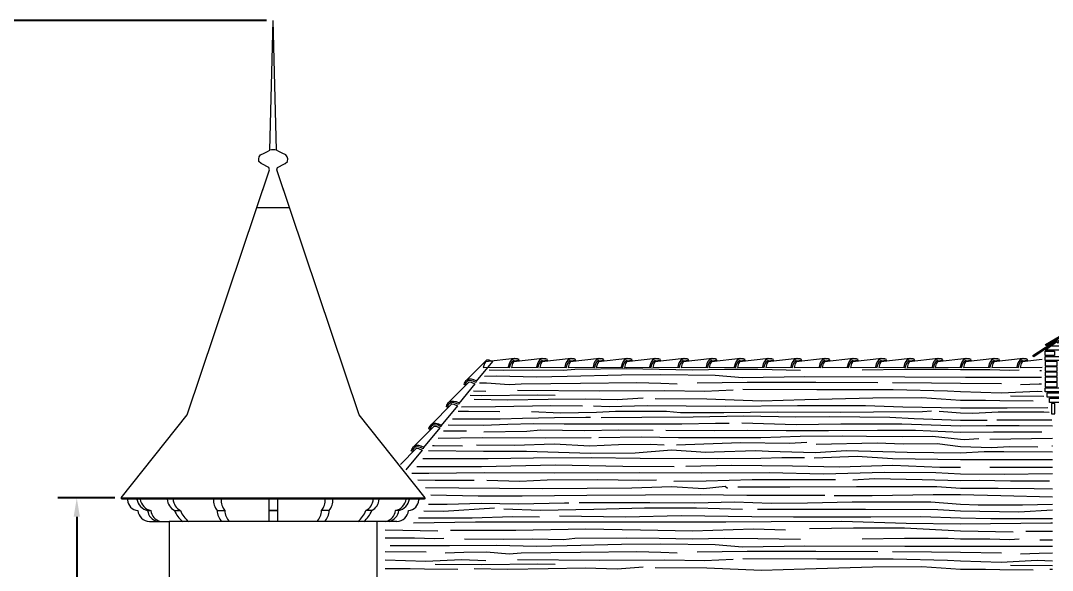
# Model space of a CAD drawing. Header units: millimetres. Extents: x -17502 to -16646, y 1856 to 2034.
# Drawn here: x -16818.72 to -16808.84, y 1875.02 to 1880.28 of the extents above; entities that cross this region are included whole.
import ezdxf

# ---------------------------------------------------------------- set-up
doc = ezdxf.new("R2010")
doc.units = ezdxf.units.MM
doc.layers.get('0').update_dxf_attribs({"lineweight": 9})
doc.layers.get('Defpoints').update_dxf_attribs({"lineweight": 9})
doc.layers.add('blocs', color=7, linetype='Continuous')
doc.layers.add('COUPE', color=7, linetype='Continuous', lineweight=9)
doc.styles.get("Standard").update_dxf_attribs({"font": 'times.ttf'})
doc.dimstyles.get("Standard").update_dxf_attribs({"dimtxt": 0.18, "dimasz": 0.18, "dimexe": 0.18, "dimexo": 0.0625, "dimgap": 0.09, "dimtad": 0, "dimtih": 1, "dimtoh": 1, "dimzin": 0, "dimdsep": 46, "dimtxsty": 'Standard', "dimcen": 0.09, "dimadec": 0, "dimazin": 0, "dimtfac": 1, "dimtofl": 0, "dimtmove": 0, "dimatfit": 3, "dimfxl": 1, "dimtolj": 1, "dimtzin": 0, "dimarcsym": 0})

# ---------------------------------------------------------------- blocks, each defined once
blk = doc.blocks.new('*D542')
at = {"color": 0, "lineweight": -2, "transparency": 16777216}
for p, q in [((-16817.8155, 1875.715), (-16818.3594, 1875.715)), ((-16818.1794, 1875.535), (-16818.1794, 1872.5292)), ((-16818.1794, 1869.1597), (-16818.1794, 1872.1655)), ((-16817.3567, 1868.9797), (-16818.3594, 1868.9797))]:
    blk.add_line(p, q, dxfattribs=at)
at = {"color": 0, "lineweight": 9, "transparency": 16777216}
for points in [[(-16818.2094, 1875.535), (-16818.1494, 1875.535), (-16818.1794, 1875.715)], [(-16818.2094, 1869.1597), (-16818.1494, 1869.1597), (-16818.1794, 1868.9797)]]:
    blk.add_solid(points, dxfattribs=at)
at = {"layer": 'Defpoints', "color": 0, "lineweight": 9, "transparency": 16777216}
for p in [(-16817.753, 1875.715), (-16818.1794, 1868.9797), (-16817.2942, 1868.9797)]:
    blk.add_point(p, dxfattribs=at)
at = {"color": 0, "lineweight": 9, "transparency": 16777216, "insert": (-16818.1794, 1872.3474), "char_height": 0.18, "attachment_point": 5}
blk.add_mtext('\\A1;6.74', dxfattribs=at)
blk = doc.blocks.new('*D543')
at = {"color": 0, "lineweight": -2, "transparency": 16777216}
for p, q in [((-16816.3617, 1880.2813), (-16819.0826, 1880.2813)), ((-16818.9026, 1880.1013), (-16818.9026, 1874.8123)), ((-16818.9026, 1869.1597), (-16818.9026, 1874.4487)), ((-16817.3567, 1868.9797), (-16819.0826, 1868.9797))]:
    blk.add_line(p, q, dxfattribs=at)
at = {"color": 0, "lineweight": 9, "transparency": 16777216}
for points in [[(-16818.9326, 1880.1013), (-16818.8726, 1880.1013), (-16818.9026, 1880.2813)], [(-16818.9326, 1869.1597), (-16818.8726, 1869.1597), (-16818.9026, 1868.9797)]]:
    blk.add_solid(points, dxfattribs=at)
at = {"layer": 'Defpoints', "color": 0, "lineweight": 9, "transparency": 16777216}
for p in [(-16816.2992, 1880.2813), (-16818.9026, 1868.9797), (-16817.2942, 1868.9797)]:
    blk.add_point(p, dxfattribs=at)
at = {"color": 0, "lineweight": 9, "transparency": 16777216, "insert": (-16818.9026, 1874.6305), "char_height": 0.18, "attachment_point": 5}
blk.add_mtext('\\A1;11.30', dxfattribs=at)

msp = doc.modelspace()

# ---------------------------------------------------------------- linework, layer by layer
at = {"lineweight": 9}
for p, q in [((-16817.6942, 1875.7036), (-16817.6942, 1875.6961)), ((-16814.9042, 1875.7036), (-16814.9042, 1875.6961)), ((-16817.4842, 1875.4897), (-16817.2942, 1875.4897)), ((-16815.3042, 1875.4897), (-16817.2942, 1875.4897)), ((-16815.1143, 1875.4897), (-16815.3042, 1875.4897))]:
    msp.add_line(p, q, dxfattribs=at)
for points in [[(-16816.4565, 1878.4932), (-16816.3354, 1878.8547), (-16816.3409, 1878.8769), (-16816.3612, 1878.887), (-16816.3873, 1878.9015), (-16816.4155, 1878.916), (-16816.4358, 1878.934), (-16816.438, 1878.9579), (-16816.4329, 1878.9774), (-16816.4206, 1878.9977), (-16816.3844, 1879.0143), (-16816.3547, 1879.0288), (-16816.3301, 1879.0418), (-16816.2992, 1880.2813)], [(-16816.142, 1878.4932), (-16816.2631, 1878.8547), (-16816.2576, 1878.8769), (-16816.2373, 1878.887), (-16816.2112, 1878.9015), (-16816.183, 1878.916), (-16816.1627, 1878.934), (-16816.1605, 1878.9579), (-16816.1656, 1878.9774), (-16816.1779, 1878.9977), (-16816.2141, 1879.0143), (-16816.2438, 1879.0288), (-16816.2684, 1879.0418), (-16816.2992, 1880.2813)], [(-16816.4565, 1878.4932), (-16816.142, 1878.4932)], [(-16808.9091, 1877.1295), (-16808.7967, 1877.2116)], [(-16808.8543, 1877.1695), (-16808.6791, 1877.1695), (-16808.6791, 1877.1295), (-16808.9091, 1877.1295)], [(-16816.2592, 1875.7036), (-16816.2592, 1875.5949), (-16816.3392, 1875.5949), (-16816.3392, 1875.7036)], [(-16817.5008, 1875.5949), (-16817.4702, 1875.5949)], [(-16817.2429, 1875.5949), (-16817.1863, 1875.5949)], [(-16816.8364, 1875.5949), (-16816.7625, 1875.5949)], [(-16816.3392, 1875.5949), (-16816.2592, 1875.5949)], [(-16815.7621, 1875.5949), (-16815.836, 1875.5949)], [(-16815.3556, 1875.5949), (-16815.4122, 1875.5949)], [(-16815.0977, 1875.5949), (-16815.1283, 1875.5949)], [(-16815.3036, 1873.7322), (-16815.3036, 1875.4897), (-16817.2942, 1875.4897), (-16817.2942, 1873.7322)]]:
    msp.add_lwpolyline(points, dxfattribs=at)
for points in [[(-16808.8197, 1877.0795), (-16808.9091, 1877.0795), (-16808.9091, 1877.1195), (-16808.8197, 1877.1195)], [(-16808.9091, 1877.0695), (-16808.7106, 1877.0695), (-16808.7106, 1877.0295), (-16808.9091, 1877.0295)], [(-16808.9091, 1876.9795), (-16808.7941, 1876.9795), (-16808.7941, 1877.0195), (-16808.9091, 1877.0195)], [(-16808.9091, 1876.9295), (-16808.7941, 1876.9295), (-16808.7941, 1876.9695), (-16808.9091, 1876.9695)], [(-16808.9091, 1876.8795), (-16808.7941, 1876.8795), (-16808.7941, 1876.9195), (-16808.9091, 1876.9195)], [(-16808.9091, 1876.8295), (-16808.7941, 1876.8295), (-16808.7941, 1876.8695), (-16808.9091, 1876.8695)], [(-16808.9091, 1876.7795), (-16808.7941, 1876.7795), (-16808.7941, 1876.8195), (-16808.9091, 1876.8195)], [(-16808.9091, 1876.7695), (-16808.6791, 1876.7695), (-16808.6791, 1876.7295), (-16808.9091, 1876.7295)], [(-16808.8891, 1876.7195), (-16808.6591, 1876.7195), (-16808.6591, 1876.6795), (-16808.8891, 1876.6795)], [(-16808.8691, 1876.6695), (-16808.6391, 1876.6695), (-16808.6391, 1876.6295), (-16808.8691, 1876.6295)], [(-16808.8491, 1876.6195), (-16808.8491, 1876.5195), (-16808.8159, 1876.5195), (-16808.8159, 1876.6195)], [(-16817.753, 1875.715), (-16814.8455, 1875.715), (-16814.8552, 1875.7036), (-16817.7433, 1875.7036)], [(-16816.3392, 1875.5949), (-16816.2592, 1875.5949), (-16816.2592, 1875.4897), (-16816.3392, 1875.4897)]]:
    msp.add_lwpolyline(points, close=True, dxfattribs=at)
for centre, radius, start, end in [((-16816.2992, 1878.9341), 0.112, 74.02736, 105.97264), ((-16817.5861, 1875.7029), 0.1084, 183.58398, 265.39832), ((-16817.4711, 1875.7256), 0.1341, 189.45147, 257.20716), ((-16817.4405, 1875.7256), 0.1341, 189.45147, 257.20716), ((-16817.1851, 1875.7102), 0.129, 182.93597, 243.39834), ((-16817.1285, 1875.7102), 0.129, 182.93597, 243.39834), ((-16816.7197, 1875.6905), 0.1509, 175.03232, 219.34876), ((-16816.6458, 1875.6905), 0.1509, 175.03232, 219.34876), ((-16815.9527, 1875.6905), 0.1509, 320.65124, 4.96768), ((-16815.8788, 1875.6905), 0.1509, 320.65124, 4.96768), ((-16815.4699, 1875.7102), 0.129, 296.60166, 357.06403), ((-16815.4134, 1875.7102), 0.129, 296.60166, 357.06403), ((-16815.158, 1875.7256), 0.1341, 282.79284, 350.54853), ((-16815.1274, 1875.7256), 0.1341, 282.79284, 350.54853), ((-16815.0124, 1875.7029), 0.1084, 274.60168, 356.41602), ((-16817.4743, 1875.6108), 0.1216, 187.54638, 265.29751), ((-16817.3802, 1875.6076), 0.1212, 186.03107, 256.11192), ((-16817.3496, 1875.6076), 0.1212, 186.03107, 256.11192), ((-16817.0209, 1875.6772), 0.2368, 200.35256, 232.3717), ((-16816.9643, 1875.6772), 0.2368, 200.35256, 232.3717), ((-16816.6821, 1875.6004), 0.1544, 182.07061, 225.83915), ((-16816.6082, 1875.6004), 0.1544, 182.07061, 225.83915), ((-16815.9903, 1875.6004), 0.1544, 314.16085, 357.92939), ((-16815.9164, 1875.6004), 0.1544, 314.16085, 357.92939), ((-16815.6342, 1875.6772), 0.2368, 307.6283, 339.64744), ((-16815.5776, 1875.6772), 0.2368, 307.6283, 339.64744), ((-16815.2489, 1875.6076), 0.1212, 283.88808, 353.96893), ((-16815.2183, 1875.6076), 0.1212, 283.88808, 353.96893), ((-16815.1242, 1875.6108), 0.1216, 274.70249, 352.45362)]:
    msp.add_arc(centre, radius, start, end, dxfattribs=at)
at = {"layer": 'blocs', "lineweight": 9}
for points in [[(-16814.2313, 1876.9398), (-16814.0931, 1876.9389), (-16813.8122, 1876.9413), (-16813.5216, 1876.9365), (-16813.4126, 1876.9486), (-16812.9162, 1876.9534), (-16812.6038, 1876.9486), (-16812.2841, 1876.9413), (-16811.979, 1876.9486), (-16811.6593, 1876.9462), (-16811.2505, 1876.9389)], [(-16810.662, 1876.9413), (-16810.2576, 1876.9486), (-16809.8386, 1876.9486), (-16809.7209, 1876.9429)], [(-16809.7209, 1876.9429), (-16809.5585, 1876.9442), (-16809.4391, 1876.9442), (-16809.2463, 1876.9362), (-16809.1579, 1876.9415)], [(-16808.9611, 1876.9332), (-16808.9446, 1876.9331)], [(-16814.2749, 1876.8816), (-16814.1615, 1876.8825), (-16813.7797, 1876.8727), (-16813.486, 1876.8792), (-16812.9639, 1876.8922), (-16812.5886, 1876.8955), (-16812.0697, 1876.889), (-16811.8056, 1876.8662), (-16811.2116, 1876.8759), (-16810.2522, 1876.8727), (-16809.6723, 1876.8711)], [(-16809.6723, 1876.8711), (-16809.1045, 1876.8711), (-16808.9446, 1876.8723)], [(-16814.3809, 1876.7405), (-16814.2633, 1876.7356)], [(-16814.3241, 1876.8161), (-16814.2567, 1876.8171), (-16814.0414, 1876.8008), (-16813.9239, 1876.8074), (-16813.3561, 1876.8139), (-16812.8176, 1876.8204), (-16812.5897, 1876.8139), (-16812.4331, 1876.8074)], [(-16813.9612, 1876.7454), (-16813.1714, 1876.7389), (-16812.5514, 1876.7422), (-16812.1696, 1876.7356), (-16811.8954, 1876.7487)], [(-16812.2405, 1876.8171), (-16811.7608, 1876.8237), (-16811.1049, 1876.8237), (-16810.511, 1876.8204)], [(-16811.8022, 1876.7552), (-16811.0941, 1876.7519), (-16810.3631, 1876.7519), (-16809.8442, 1876.7385), (-16809.7209, 1876.7323)], [(-16810.3706, 1876.8204), (-16809.9986, 1876.8171), (-16809.7209, 1876.8147)], [(-16809.7209, 1876.8147), (-16809.327, 1876.8091)], [(-16809.7209, 1876.7323), (-16809.3303, 1876.721), (-16808.9876, 1876.7373), (-16808.9382, 1876.7352)], [(-16809.1443, 1876.7993), (-16808.968, 1876.8058), (-16808.9446, 1876.8061)], [(-16814.4135, 1876.6971), (-16814.3053, 1876.6963), (-16813.7668, 1876.7028), (-16813.6004, 1876.6996)], [(-16814.3738, 1876.6604), (-16814.054, 1876.6539), (-16813.6657, 1876.6604), (-16813.3132, 1876.6637), (-16813.0065, 1876.6572), (-16812.7585, 1876.6735)], [(-16812.642, 1876.667), (-16812.1493, 1876.6637), (-16811.6238, 1876.6442), (-16811.2094, 1876.6572), (-16810.56, 1876.6735), (-16810.0901, 1876.6768), (-16809.7209, 1876.6523)], [(-16809.7209, 1876.6523), (-16809.48, 1876.6523), (-16809.3429, 1876.6491), (-16809.0231, 1876.6458)], [(-16809.2418, 1876.6915), (-16808.9224, 1876.6891)], [(-16814.5269, 1876.5461), (-16814.429, 1876.5461), (-16814.1287, 1876.5428)], [(-16814.4963, 1876.5868), (-16814.1715, 1876.5886), (-16813.6429, 1876.5984), (-16813.3394, 1876.5951)], [(-16813.8252, 1876.5428), (-16813.5478, 1876.5298), (-16813.2052, 1876.5363), (-16813.0224, 1876.5461), (-16812.5329, 1876.5461), (-16812.3991, 1876.533), (-16811.9847, 1876.533), (-16811.4764, 1876.5397), (-16810.8662, 1876.5364), (-16810.5529, 1876.5397), (-16810.0829, 1876.5429), (-16809.9981, 1876.5495)], [(-16813.2328, 1876.5951), (-16813.0826, 1876.5886), (-16812.7204, 1876.5983), (-16811.9731, 1876.5918), (-16811.2813, 1876.5983), (-16810.6286, 1876.5983), (-16810.2729, 1876.5863), (-16809.7209, 1876.5772), (-16809.7209, 1876.5772)], [(-16809.923, 1876.5462), (-16809.7209, 1876.5292)], [(-16809.7209, 1876.5772), (-16809.2744, 1876.5772), (-16808.8846, 1876.5793)], [(-16809.7209, 1876.5292), (-16809.6004, 1876.5249), (-16809.3589, 1876.538), (-16808.9216, 1876.538), (-16808.8702, 1876.5374)], [(-16814.5832, 1876.4711), (-16814.3577, 1876.4711), (-16814.126, 1876.4711), (-16813.9139, 1876.4776), (-16813.6071, 1876.4841), (-16813.3069, 1876.4874), (-16813.2612, 1876.4874)], [(-16813.1581, 1876.4842), (-16812.7697, 1876.4874), (-16812.2802, 1876.4907), (-16811.7972, 1876.5005), (-16811.2947, 1876.4907), (-16810.9716, 1876.4939), (-16810.3972, 1876.4874), (-16810.1623, 1876.4748), (-16809.7209, 1876.4597), (-16809.7209, 1876.4597)], [(-16809.7209, 1876.4597), (-16809.4638, 1876.4597)], [(-16809.3725, 1876.463), (-16809.0853, 1876.463), (-16808.8503, 1876.463), (-16808.8446, 1876.463)], [(-16814.669, 1876.3568), (-16814.6311, 1876.3568), (-16814.4484, 1876.3568)], [(-16814.6251, 1876.4153), (-16814.2893, 1876.4123), (-16814.0543, 1876.4221), (-16813.8063, 1876.4286), (-16813.5126, 1876.4254), (-16813.0883, 1876.4254), (-16812.7359, 1876.4254), (-16812.3876, 1876.4254), (-16812.0645, 1876.432), (-16811.934, 1876.432)], [(-16814.282, 1876.347), (-16813.8708, 1876.3535), (-16813.7402, 1876.3666), (-16813.3193, 1876.3601), (-16812.9897, 1876.3666), (-16812.6633, 1876.3633)], [(-16812.5393, 1876.3633), (-16812.0727, 1876.3601), (-16811.7626, 1876.3633), (-16811.3887, 1876.3601), (-16810.984, 1876.3601), (-16810.5141, 1876.3633), (-16810.1518, 1876.3633), (-16809.7209, 1876.3433)], [(-16811.8132, 1876.4352), (-16811.2944, 1876.4189), (-16810.8669, 1876.4254), (-16810.2827, 1876.4254), (-16809.7209, 1876.4048), (-16809.7209, 1876.4048)], [(-16809.7209, 1876.4048), (-16809.4738, 1876.4075), (-16809.1572, 1876.4075), (-16808.8407, 1876.4048)], [(-16809.7209, 1876.3433), (-16809.4044, 1876.3487), (-16809.1238, 1876.3487), (-16808.941, 1876.3487)], [(-16814.7204, 1876.2885), (-16814.2917, 1876.2949), (-16813.6945, 1876.2916), (-16813.2539, 1876.2949)], [(-16813.1821, 1876.2949), (-16812.7775, 1876.3014), (-16812.4185, 1876.2949), (-16811.9486, 1876.2949), (-16811.632, 1876.2949), (-16811.2542, 1876.3048), (-16810.8528, 1876.3081), (-16810.6211, 1876.3048), (-16810.2784, 1876.3016), (-16809.988, 1876.3048), (-16809.7209, 1876.2782), (-16809.7209, 1876.2782)], [(-16812.4391, 1876.2232), (-16811.8256, 1876.246), (-16811.3556, 1876.2395), (-16811.1925, 1876.2493)], [(-16811.1011, 1876.2297), (-16810.517, 1876.2428), (-16810.2689, 1876.233), (-16809.9426, 1876.2362), (-16809.7209, 1876.2065)], [(-16809.7209, 1876.2782), (-16809.685, 1876.2737), (-16809.5447, 1876.2835)], [(-16809.4403, 1876.277), (-16808.8407, 1876.2859)], [(-16814.8111, 1876.1677), (-16814.2851, 1876.1644), (-16813.8739, 1876.1644), (-16813.2604, 1876.1449), (-16812.8329, 1876.1481), (-16812.487, 1876.1742), (-16812.1574, 1876.1547), (-16812.079, 1876.1579), (-16811.6776, 1876.1677), (-16811.5569, 1876.1644), (-16811.111, 1876.1514), (-16810.8108, 1876.1677), (-16810.2299, 1876.1547), (-16809.7209, 1876.1475)], [(-16814.775, 1876.2157), (-16814.7585, 1876.2166), (-16814.4876, 1876.2134)], [(-16814.3538, 1876.2231), (-16813.9883, 1876.2199), (-16813.6098, 1876.2329), (-16813.2671, 1876.2134), (-16812.993, 1876.2264), (-16812.6862, 1876.2297), (-16812.5557, 1876.2231)], [(-16809.7209, 1876.2065), (-16809.4241, 1876.1987), (-16809.2511, 1876.2085), (-16808.9803, 1876.2053)], [(-16809.7209, 1876.1475), (-16809.4924, 1876.1596), (-16809.3064, 1876.1596), (-16808.8407, 1876.1567)], [(-16808.8465, 1876.2151), (-16808.8407, 1876.215)], [(-16814.8674, 1876.0926), (-16814.706, 1876.0926), (-16814.2426, 1876.0926), (-16813.8086, 1876.0992), (-16813.2538, 1876.1024), (-16812.7872, 1876.0959), (-16812.0464, 1876.0926), (-16811.6319, 1876.0959), (-16811.4306, 1876.1024), (-16811.212, 1876.1024)], [(-16811.1206, 1876.0992), (-16810.7094, 1876.1155), (-16810.37, 1876.0926), (-16809.7209, 1876.0845), (-16809.7209, 1876.0845)], [(-16809.7209, 1876.0845), (-16809.1987, 1876.0845), (-16808.8407, 1876.0845)], [(-16814.972, 1875.9534), (-16814.8079, 1875.9523), (-16814.2792, 1875.9588), (-16813.6102, 1875.9555), (-16812.7944, 1875.9588), (-16812.1948, 1875.9555), (-16811.5519, 1875.9588), (-16811.033, 1875.9457), (-16810.4489, 1875.9621), (-16809.9561, 1875.9588), (-16809.7209, 1875.947)], [(-16814.9238, 1876.0176), (-16814.3048, 1876.0176), (-16813.5999, 1876.0307), (-16812.9537, 1876.0209), (-16812.4609, 1876.0176)], [(-16812.3477, 1876.0209), (-16811.9137, 1876.0274), (-16811.3295, 1876.0241), (-16810.8792, 1876.0144), (-16810.3668, 1876.0274), (-16809.9165, 1876.0106), (-16809.7209, 1876.0085)], [(-16809.7209, 1875.947), (-16809.3005, 1875.9442), (-16808.8407, 1875.9499)], [(-16809.4403, 1876.0095), (-16808.8407, 1876.0095)], [(-16814.9152, 1875.8898), (-16814.7479, 1875.8865), (-16814.4813, 1875.8865), (-16814.3746, 1875.8865)], [(-16814.2532, 1875.8865), (-16813.9391, 1875.8747), (-16813.6754, 1875.8895), (-16813.1954, 1875.8924), (-16812.7984, 1875.8865), (-16812.6295, 1875.8895)], [(-16812.4626, 1875.8764), (-16812.1535, 1875.8802), (-16811.714, 1875.8913), (-16811.3639, 1875.8913), (-16811.0921, 1875.8913), (-16810.917, 1875.8913)], [(-16810.7509, 1875.8876), (-16810.5424, 1875.9025), (-16810.088, 1875.8913), (-16809.7209, 1875.8821), (-16809.7209, 1875.8821)], [(-16809.7209, 1875.8821), (-16809.5428, 1875.8844), (-16809.2406, 1875.8784), (-16808.9739, 1875.8784), (-16808.8673, 1875.8784)], [(-16814.8405, 1875.8166), (-16814.5234, 1875.8132), (-16814.1324, 1875.8095), (-16813.719, 1875.8057), (-16813.2944, 1875.8095), (-16812.8662, 1875.8132), (-16812.4826, 1875.8243), (-16812.1809, 1875.8057), (-16811.9724, 1875.8281), (-16811.95, 1875.8095)], [(-16814.7895, 1875.7449), (-16814.3374, 1875.7349), (-16813.9166, 1875.7349), (-16813.2984, 1875.7423), (-16812.7361, 1875.7461), (-16812.211, 1875.7498), (-16811.7647, 1875.7424), (-16811.3401, 1875.7424), (-16811.0199, 1875.7424)], [(-16811.85, 1875.8206), (-16811.3547, 1875.8206), (-16810.7142, 1875.8243), (-16809.947, 1875.8243), (-16809.7209, 1875.8088)], [(-16810.9305, 1875.7386), (-16810.5655, 1875.7386), (-16809.9808, 1875.7498), (-16809.7209, 1875.7475)], [(-16809.7209, 1875.8088), (-16809.3587, 1875.8088), (-16809.016, 1875.8051), (-16808.8407, 1875.8034)], [(-16809.7209, 1875.7478), (-16809.3328, 1875.738), (-16808.8407, 1875.727)], [(-16814.8111, 1875.6567), (-16814.6349, 1875.6567), (-16814.3072, 1875.6642), (-16813.9497, 1875.6605), (-16813.5102, 1875.6679), (-16813.4693, 1875.6679)], [(-16813.3687, 1875.6716), (-16812.6947, 1875.6716), (-16812.2627, 1875.6679), (-16811.8828, 1875.6791), (-16811.5338, 1875.6642), (-16811.1838, 1875.6679), (-16810.7555, 1875.6791), (-16810.0032, 1875.6791), (-16809.7209, 1875.656)], [(-16809.7209, 1875.656), (-16809.5521, 1875.6487), (-16809.1276, 1875.6487), (-16808.8407, 1875.6552)], [(-16814.8587, 1875.5931), (-16814.6687, 1875.5897), (-16814.1809, 1875.6195)], [(-16814.0915, 1875.612), (-16813.7451, 1875.5971), (-16813.2312, 1875.6083), (-16812.7433, 1875.6195), (-16812.248, 1875.6195), (-16811.8053, 1875.6083)], [(-16813.5593, 1875.545), (-16812.9262, 1875.5338), (-16812.3936, 1875.5487), (-16811.7166, 1875.5376), (-16811.3181, 1875.5338), (-16810.577, 1875.5338), (-16810.1003, 1875.5376)], [(-16811.6638, 1875.6083), (-16811.161, 1875.6083), (-16810.6285, 1875.6083), (-16809.9358, 1875.6046), (-16809.7209, 1875.5917)], [(-16809.7209, 1875.5917), (-16809.1614, 1875.5816), (-16808.8407, 1875.6012)], [(-16814.9557, 1875.4781), (-16814.3631, 1875.4853), (-16813.4619, 1875.4853), (-16812.7394, 1875.4853), (-16811.9648, 1875.4853), (-16811.5339, 1875.4891), (-16810.8561, 1875.4928), (-16810.2416, 1875.4742), (-16809.7209, 1875.4667)], [(-16814.9096, 1875.5264), (-16814.3935, 1875.5264), (-16814.0099, 1875.5376), (-16813.7492, 1875.5338)], [(-16810.1003, 1875.5376), (-16809.7209, 1875.5246)], [(-16809.7209, 1875.5246), (-16809.4298, 1875.5183), (-16808.8861, 1875.5183), (-16808.8407, 1875.5196)], [(-16809.7209, 1875.4667), (-16808.8558, 1875.4772), (-16808.8407, 1875.4772)], [(-16815.2282, 1875.4095), (-16814.7243, 1875.3998)], [(-16814.6014, 1875.4072), (-16813.9757, 1875.4072), (-16813.3091, 1875.4184), (-16812.784, 1875.411), (-16812.285, 1875.3998), (-16811.7003, 1875.4184), (-16811.3959, 1875.4109)], [(-16811.165, 1875.4221), (-16810.7442, 1875.4296), (-16810.2564, 1875.4296)], [(-16810.2564, 1875.4296), (-16809.7209, 1875.4014)], [(-16809.7209, 1875.4014), (-16809.2169, 1875.3917)], [(-16809.094, 1875.3991), (-16808.8407, 1875.3991)], [(-16815.2282, 1875.3324), (-16815.0658, 1875.3337), (-16814.9464, 1875.3337), (-16814.7536, 1875.3258), (-16814.6652, 1875.3311)], [(-16815.1797, 1875.2607), (-16814.6119, 1875.2607), (-16814.1615, 1875.2639), (-16813.7797, 1875.2541), (-16813.486, 1875.2607), (-16812.9639, 1875.2737), (-16812.5886, 1875.277), (-16812.0697, 1875.2705), (-16811.8056, 1875.2476), (-16811.2116, 1875.2574), (-16810.2522, 1875.2542), (-16809.6723, 1875.2526)], [(-16814.4685, 1875.3228), (-16814.0931, 1875.3204), (-16813.8122, 1875.3228), (-16813.5216, 1875.3179), (-16813.4126, 1875.33), (-16812.9162, 1875.3349), (-16812.6038, 1875.33), (-16812.2841, 1875.3228), (-16811.979, 1875.33), (-16811.6593, 1875.3276), (-16811.2505, 1875.3204)], [(-16810.662, 1875.3228), (-16810.2576, 1875.33), (-16809.8386, 1875.33), (-16809.7209, 1875.3244)], [(-16809.7209, 1875.3244), (-16809.5585, 1875.3256), (-16809.4391, 1875.3256), (-16809.2463, 1875.3177), (-16809.1579, 1875.323)], [(-16809.6723, 1875.2526), (-16809.1045, 1875.2526), (-16808.8407, 1875.2545)], [(-16808.9611, 1875.3147), (-16808.8407, 1875.3139)], [(-16815.2282, 1875.2042), (-16814.8344, 1875.1986)], [(-16814.6516, 1875.1888), (-16814.4754, 1875.1954), (-16814.2567, 1875.1986), (-16814.0414, 1875.1823), (-16813.9239, 1875.1888), (-16813.3561, 1875.1954), (-16812.8176, 1875.2019), (-16812.5897, 1875.1954), (-16812.4331, 1875.1888)], [(-16812.2405, 1875.1986), (-16811.7608, 1875.2051), (-16811.1049, 1875.2051), (-16810.511, 1875.2019)], [(-16810.3706, 1875.2019), (-16809.9986, 1875.1986), (-16809.7209, 1875.1961)], [(-16809.7209, 1875.1961), (-16809.327, 1875.1905)], [(-16809.1443, 1875.1807), (-16808.968, 1875.1873), (-16808.8407, 1875.1892)], [(-16815.2282, 1875.1218), (-16814.8376, 1875.1105), (-16814.495, 1875.1268), (-16814.2633, 1875.1171)], [(-16814.7491, 1875.081), (-16814.3053, 1875.0778), (-16813.7668, 1875.0843), (-16813.6004, 1875.081)], [(-16814.3738, 1875.0419), (-16814.054, 1875.0354), (-16813.6657, 1875.0419), (-16813.3132, 1875.0452), (-16813.0065, 1875.0386), (-16812.7585, 1875.0549)], [(-16813.9612, 1875.1269), (-16813.1714, 1875.1204), (-16812.5514, 1875.1236), (-16812.1696, 1875.1171), (-16811.8954, 1875.1302)], [(-16812.642, 1875.0485), (-16812.1493, 1875.0452), (-16811.6238, 1875.0256), (-16811.2094, 1875.0387), (-16810.56, 1875.055), (-16810.0901, 1875.0583), (-16809.7209, 1875.0338)], [(-16811.8022, 1875.1367), (-16811.0941, 1875.1334), (-16810.3631, 1875.1334), (-16809.8442, 1875.1199), (-16809.7209, 1875.1138)], [(-16809.7209, 1875.1138), (-16809.3303, 1875.1024), (-16808.9876, 1875.1187), (-16808.8407, 1875.1125)], [(-16809.2418, 1875.073), (-16808.8407, 1875.07)], [(-16815.2282, 1875.0419), (-16814.9873, 1875.0419), (-16814.8503, 1875.0386), (-16814.5305, 1875.0354)], [(-16809.7209, 1875.0338), (-16809.48, 1875.0338), (-16809.3429, 1875.0305), (-16809.0231, 1875.0273)], [(-16808.8665, 1875.0338), (-16808.8407, 1875.0333)]]:
    msp.add_lwpolyline(points, dxfattribs=at)
at = {"layer": 'COUPE', "color": 7, "linetype": 'Continuous', "lineweight": 9}
for p, q in [((-16814.452, 1876.8385), (-16814.2538, 1877.038)), ((-16813.9883, 1877.0481), (-16814.2678, 1877.017)), ((-16814.2538, 1877.038), (-16814.235, 1877.0359)), ((-16814.235, 1877.0359), (-16814.1993, 1877.0201)), ((-16814.0201, 1877.0326), (-16814.03, 1877.0206)), ((-16813.994, 1877.0481), (-16814.0201, 1877.0326)), ((-16814.0112, 1877.0199), (-16813.9958, 1877.0324)), ((-16813.7179, 1877.0481), (-16813.9974, 1877.017)), ((-16813.9958, 1877.0324), (-16813.9743, 1877.037)), ((-16813.9592, 1877.0456), (-16813.9883, 1877.0481)), ((-16813.9743, 1877.037), (-16813.9588, 1877.0339)), ((-16813.945, 1877.0399), (-16813.9592, 1877.0456)), ((-16813.9588, 1877.0339), (-16813.9471, 1877.0287)), ((-16813.9471, 1877.0287), (-16813.945, 1877.0399)), ((-16813.7497, 1877.0326), (-16813.7596, 1877.0206)), ((-16813.7236, 1877.0481), (-16813.7497, 1877.0326)), ((-16813.7408, 1877.0199), (-16813.7254, 1877.0324)), ((-16813.4475, 1877.0481), (-16813.727, 1877.017)), ((-16813.7254, 1877.0324), (-16813.7039, 1877.037)), ((-16813.6888, 1877.0456), (-16813.7179, 1877.0481)), ((-16813.7039, 1877.037), (-16813.6884, 1877.0339)), ((-16813.6746, 1877.0399), (-16813.6888, 1877.0456)), ((-16813.6884, 1877.0339), (-16813.6767, 1877.0287)), ((-16813.6767, 1877.0287), (-16813.6746, 1877.0399)), ((-16813.4793, 1877.0326), (-16813.4892, 1877.0206)), ((-16813.4532, 1877.0481), (-16813.4793, 1877.0326)), ((-16813.4704, 1877.0199), (-16813.455, 1877.0324)), ((-16813.1771, 1877.0481), (-16813.4566, 1877.017)), ((-16813.455, 1877.0324), (-16813.4335, 1877.037)), ((-16813.4184, 1877.0456), (-16813.4475, 1877.0481)), ((-16813.4335, 1877.037), (-16813.418, 1877.0339)), ((-16813.4042, 1877.0399), (-16813.4184, 1877.0456)), ((-16813.418, 1877.0339), (-16813.4063, 1877.0287)), ((-16813.4063, 1877.0287), (-16813.4042, 1877.0399)), ((-16813.2089, 1877.0326), (-16813.2188, 1877.0206)), ((-16813.1828, 1877.0481), (-16813.2089, 1877.0326)), ((-16813.2, 1877.0199), (-16813.1846, 1877.0324)), ((-16812.9067, 1877.0481), (-16813.1862, 1877.017)), ((-16813.1846, 1877.0324), (-16813.1631, 1877.037)), ((-16813.148, 1877.0456), (-16813.1771, 1877.0481)), ((-16813.1631, 1877.037), (-16813.1476, 1877.0339)), ((-16813.1338, 1877.0399), (-16813.148, 1877.0456)), ((-16813.1476, 1877.0339), (-16813.1359, 1877.0287)), ((-16813.1359, 1877.0287), (-16813.1338, 1877.0399)), ((-16812.9385, 1877.0326), (-16812.9484, 1877.0206)), ((-16812.9124, 1877.0481), (-16812.9385, 1877.0326)), ((-16812.9296, 1877.0199), (-16812.9142, 1877.0324)), ((-16812.6363, 1877.0481), (-16812.9158, 1877.017)), ((-16812.9142, 1877.0324), (-16812.8927, 1877.037)), ((-16812.8776, 1877.0456), (-16812.9067, 1877.0481)), ((-16812.8927, 1877.037), (-16812.8772, 1877.0339)), ((-16812.8634, 1877.0399), (-16812.8776, 1877.0456)), ((-16812.8772, 1877.0339), (-16812.8655, 1877.0287)), ((-16812.8655, 1877.0287), (-16812.8634, 1877.0399)), ((-16812.6681, 1877.0326), (-16812.678, 1877.0206)), ((-16812.642, 1877.0481), (-16812.6681, 1877.0326)), ((-16812.6592, 1877.0199), (-16812.6438, 1877.0324)), ((-16812.3659, 1877.0481), (-16812.6454, 1877.017)), ((-16812.6438, 1877.0324), (-16812.6223, 1877.037)), ((-16812.6072, 1877.0456), (-16812.6363, 1877.0481)), ((-16812.6223, 1877.037), (-16812.6068, 1877.0339)), ((-16812.593, 1877.0399), (-16812.6072, 1877.0456)), ((-16812.6068, 1877.0339), (-16812.5951, 1877.0287)), ((-16812.5951, 1877.0287), (-16812.593, 1877.0399)), ((-16812.3977, 1877.0326), (-16812.4076, 1877.0206)), ((-16812.3716, 1877.0481), (-16812.3977, 1877.0326)), ((-16812.3888, 1877.0199), (-16812.3734, 1877.0324)), ((-16812.0955, 1877.0481), (-16812.375, 1877.017)), ((-16812.3734, 1877.0324), (-16812.3519, 1877.037)), ((-16812.3368, 1877.0456), (-16812.3659, 1877.0481)), ((-16812.3519, 1877.037), (-16812.3364, 1877.0339)), ((-16812.3226, 1877.0399), (-16812.3368, 1877.0456)), ((-16812.3364, 1877.0339), (-16812.3247, 1877.0287)), ((-16812.3247, 1877.0287), (-16812.3226, 1877.0399)), ((-16812.1273, 1877.0326), (-16812.1372, 1877.0206)), ((-16812.1012, 1877.0481), (-16812.1273, 1877.0326)), ((-16812.1184, 1877.0199), (-16812.103, 1877.0324)), ((-16811.8251, 1877.0481), (-16812.1046, 1877.017)), ((-16812.103, 1877.0324), (-16812.0815, 1877.037)), ((-16812.0664, 1877.0456), (-16812.0955, 1877.0481)), ((-16812.0815, 1877.037), (-16812.066, 1877.0339)), ((-16812.0523, 1877.0399), (-16812.0664, 1877.0456)), ((-16812.066, 1877.0339), (-16812.0543, 1877.0287)), ((-16812.0543, 1877.0287), (-16812.0523, 1877.0399)), ((-16811.8569, 1877.0326), (-16811.8668, 1877.0206)), ((-16811.8308, 1877.0481), (-16811.8569, 1877.0326)), ((-16811.848, 1877.0199), (-16811.8326, 1877.0324)), ((-16811.5547, 1877.0481), (-16811.8342, 1877.017)), ((-16811.8326, 1877.0324), (-16811.8111, 1877.037)), ((-16811.796, 1877.0456), (-16811.8251, 1877.0481)), ((-16811.8111, 1877.037), (-16811.7956, 1877.0339)), ((-16811.7819, 1877.0399), (-16811.796, 1877.0456)), ((-16811.7956, 1877.0339), (-16811.7839, 1877.0287)), ((-16811.7839, 1877.0287), (-16811.7819, 1877.0399)), ((-16811.5865, 1877.0326), (-16811.5964, 1877.0206)), ((-16811.5604, 1877.0481), (-16811.5865, 1877.0326)), ((-16811.5776, 1877.0199), (-16811.5623, 1877.0324)), ((-16811.2843, 1877.0481), (-16811.5638, 1877.017)), ((-16811.5623, 1877.0324), (-16811.5407, 1877.037)), ((-16811.5256, 1877.0456), (-16811.5547, 1877.0481)), ((-16811.5407, 1877.037), (-16811.5252, 1877.0339)), ((-16811.5115, 1877.0399), (-16811.5256, 1877.0456)), ((-16811.5252, 1877.0339), (-16811.5135, 1877.0287)), ((-16811.5135, 1877.0287), (-16811.5115, 1877.0399)), ((-16811.3161, 1877.0326), (-16811.326, 1877.0206)), ((-16811.29, 1877.0481), (-16811.3161, 1877.0326)), ((-16811.3072, 1877.0199), (-16811.2919, 1877.0324)), ((-16811.0139, 1877.0481), (-16811.2934, 1877.017)), ((-16811.2919, 1877.0324), (-16811.2703, 1877.037)), ((-16811.2552, 1877.0456), (-16811.2843, 1877.0481)), ((-16811.2703, 1877.037), (-16811.2548, 1877.0339)), ((-16811.2411, 1877.0399), (-16811.2552, 1877.0456)), ((-16811.2548, 1877.0339), (-16811.2431, 1877.0287)), ((-16811.2431, 1877.0287), (-16811.2411, 1877.0399)), ((-16811.0457, 1877.0326), (-16811.0556, 1877.0206)), ((-16811.0196, 1877.0481), (-16811.0457, 1877.0326)), ((-16811.0368, 1877.0199), (-16811.0215, 1877.0324)), ((-16810.7435, 1877.0481), (-16811.023, 1877.017)), ((-16811.0215, 1877.0324), (-16810.9999, 1877.037)), ((-16810.9848, 1877.0456), (-16811.0139, 1877.0481)), ((-16810.9999, 1877.037), (-16810.9844, 1877.0339)), ((-16810.9707, 1877.0399), (-16810.9848, 1877.0456)), ((-16810.9844, 1877.0339), (-16810.9727, 1877.0287)), ((-16810.9727, 1877.0287), (-16810.9707, 1877.0399)), ((-16810.7753, 1877.0326), (-16810.7852, 1877.0206)), ((-16810.7492, 1877.0481), (-16810.7753, 1877.0326)), ((-16810.7664, 1877.0199), (-16810.7511, 1877.0324)), ((-16810.4731, 1877.0481), (-16810.7526, 1877.017)), ((-16810.7511, 1877.0324), (-16810.7295, 1877.037)), ((-16810.7144, 1877.0456), (-16810.7435, 1877.0481)), ((-16810.7295, 1877.037), (-16810.714, 1877.0339)), ((-16810.7003, 1877.0399), (-16810.7144, 1877.0456)), ((-16810.714, 1877.0339), (-16810.7023, 1877.0287)), ((-16810.7023, 1877.0287), (-16810.7003, 1877.0399)), ((-16810.5049, 1877.0326), (-16810.5148, 1877.0206)), ((-16810.4788, 1877.0481), (-16810.5049, 1877.0326)), ((-16810.496, 1877.0199), (-16810.4807, 1877.0324)), ((-16810.2027, 1877.0481), (-16810.4822, 1877.017)), ((-16810.4807, 1877.0324), (-16810.4591, 1877.037)), ((-16810.444, 1877.0456), (-16810.4731, 1877.0481)), ((-16810.4591, 1877.037), (-16810.4436, 1877.0339)), ((-16810.4299, 1877.0399), (-16810.444, 1877.0456)), ((-16810.4436, 1877.0339), (-16810.4319, 1877.0287)), ((-16810.4319, 1877.0287), (-16810.4299, 1877.0399)), ((-16810.2345, 1877.0326), (-16810.2444, 1877.0206)), ((-16810.2084, 1877.0481), (-16810.2345, 1877.0326)), ((-16810.2257, 1877.0199), (-16810.2103, 1877.0324)), ((-16809.9323, 1877.0481), (-16810.2118, 1877.017)), ((-16810.2103, 1877.0324), (-16810.1887, 1877.037)), ((-16810.1736, 1877.0456), (-16810.2027, 1877.0481)), ((-16810.1887, 1877.037), (-16810.1732, 1877.0339)), ((-16810.1595, 1877.0399), (-16810.1736, 1877.0456)), ((-16810.1732, 1877.0339), (-16810.1615, 1877.0287)), ((-16810.1615, 1877.0287), (-16810.1595, 1877.0399)), ((-16809.9641, 1877.0326), (-16809.974, 1877.0206)), ((-16809.938, 1877.0481), (-16809.9641, 1877.0326)), ((-16809.9553, 1877.0199), (-16809.9399, 1877.0324)), ((-16809.6619, 1877.0481), (-16809.9414, 1877.017)), ((-16809.9399, 1877.0324), (-16809.9183, 1877.037)), ((-16809.9032, 1877.0456), (-16809.9323, 1877.0481)), ((-16809.9183, 1877.037), (-16809.9028, 1877.0339)), ((-16809.8891, 1877.0399), (-16809.9032, 1877.0456)), ((-16809.9028, 1877.0339), (-16809.8911, 1877.0287)), ((-16809.8911, 1877.0287), (-16809.8891, 1877.0399)), ((-16809.6937, 1877.0326), (-16809.7036, 1877.0206)), ((-16809.6676, 1877.0481), (-16809.6937, 1877.0326)), ((-16809.6849, 1877.0199), (-16809.6695, 1877.0324)), ((-16809.3915, 1877.0481), (-16809.671, 1877.017)), ((-16809.6695, 1877.0324), (-16809.6479, 1877.037)), ((-16809.6328, 1877.0456), (-16809.6619, 1877.0481)), ((-16809.6479, 1877.037), (-16809.6324, 1877.0339)), ((-16809.6187, 1877.0399), (-16809.6328, 1877.0456)), ((-16809.6324, 1877.0339), (-16809.6207, 1877.0287)), ((-16809.6207, 1877.0287), (-16809.6187, 1877.0399)), ((-16809.4233, 1877.0326), (-16809.4332, 1877.0206)), ((-16809.3972, 1877.0481), (-16809.4233, 1877.0326)), ((-16809.4145, 1877.0199), (-16809.3991, 1877.0324)), ((-16809.1211, 1877.0481), (-16809.4006, 1877.017)), ((-16809.3991, 1877.0324), (-16809.3775, 1877.037)), ((-16809.3624, 1877.0456), (-16809.3915, 1877.0481)), ((-16809.3775, 1877.037), (-16809.362, 1877.0339)), ((-16809.3483, 1877.0399), (-16809.3624, 1877.0456)), ((-16809.362, 1877.0339), (-16809.3503, 1877.0287)), ((-16809.3503, 1877.0287), (-16809.3483, 1877.0399)), ((-16809.1529, 1877.0326), (-16809.1628, 1877.0206)), ((-16809.1268, 1877.0481), (-16809.1529, 1877.0326)), ((-16809.1441, 1877.0199), (-16809.1287, 1877.0324)), ((-16808.9379, 1877.0384), (-16809.1302, 1877.017)), ((-16809.1287, 1877.0324), (-16809.1071, 1877.037)), ((-16809.092, 1877.0456), (-16809.1211, 1877.0481)), ((-16809.1071, 1877.037), (-16809.0916, 1877.0339)), ((-16809.0779, 1877.0399), (-16809.092, 1877.0456)), ((-16809.0916, 1877.0339), (-16809.0799, 1877.0287)), ((-16809.0799, 1877.0287), (-16809.0779, 1877.0399)), ((-16814.1993, 1877.0201), (-16814.3554, 1876.8314)), ((-16814.2778, 1877.001), (-16814.2877, 1876.9632)), ((-16814.2877, 1876.9632), (-16814.0428, 1876.968)), ((-16814.2678, 1877.017), (-16814.2778, 1877.001)), ((-16814.0409, 1876.9985), (-16814.0485, 1876.968)), ((-16814.0428, 1876.968), (-16814.0325, 1876.9632)), ((-16814.03, 1877.0206), (-16814.0409, 1876.9985)), ((-16814.0325, 1876.9632), (-16814.0261, 1876.9922)), ((-16814.0261, 1876.9922), (-16814.0112, 1877.0199)), ((-16814.0074, 1877.001), (-16814.0173, 1876.9632)), ((-16814.0173, 1876.9632), (-16813.7724, 1876.968)), ((-16813.9974, 1877.017), (-16814.0074, 1877.001)), ((-16813.7705, 1876.9985), (-16813.7781, 1876.968)), ((-16813.7724, 1876.968), (-16813.7621, 1876.9632)), ((-16813.7596, 1877.0206), (-16813.7705, 1876.9985)), ((-16813.7621, 1876.9632), (-16813.7557, 1876.9922)), ((-16813.7557, 1876.9922), (-16813.7408, 1877.0199)), ((-16813.737, 1877.001), (-16813.7469, 1876.9632)), ((-16813.7469, 1876.9632), (-16813.502, 1876.968)), ((-16813.727, 1877.017), (-16813.737, 1877.001)), ((-16813.5001, 1876.9985), (-16813.5077, 1876.968)), ((-16813.502, 1876.968), (-16813.4917, 1876.9632)), ((-16813.4892, 1877.0206), (-16813.5001, 1876.9985)), ((-16813.4917, 1876.9632), (-16813.4853, 1876.9922)), ((-16813.4853, 1876.9922), (-16813.4704, 1877.0199)), ((-16813.4666, 1877.001), (-16813.4765, 1876.9632)), ((-16813.4765, 1876.9632), (-16813.2316, 1876.968)), ((-16813.4566, 1877.017), (-16813.4666, 1877.001)), ((-16813.2297, 1876.9985), (-16813.2373, 1876.968)), ((-16813.2316, 1876.968), (-16813.2213, 1876.9632)), ((-16813.2188, 1877.0206), (-16813.2297, 1876.9985)), ((-16813.2213, 1876.9632), (-16813.2149, 1876.9922)), ((-16813.2149, 1876.9922), (-16813.2, 1877.0199)), ((-16813.1962, 1877.001), (-16813.2061, 1876.9632)), ((-16813.2061, 1876.9632), (-16812.9612, 1876.968)), ((-16813.1862, 1877.017), (-16813.1962, 1877.001)), ((-16812.9593, 1876.9985), (-16812.9669, 1876.968)), ((-16812.9612, 1876.968), (-16812.9509, 1876.9632)), ((-16812.9484, 1877.0206), (-16812.9593, 1876.9985)), ((-16812.9509, 1876.9632), (-16812.9445, 1876.9922)), ((-16812.9445, 1876.9922), (-16812.9296, 1877.0199)), ((-16812.9258, 1877.001), (-16812.9357, 1876.9632)), ((-16812.9357, 1876.9632), (-16812.6908, 1876.968)), ((-16812.9158, 1877.017), (-16812.9258, 1877.001)), ((-16812.6889, 1876.9985), (-16812.6965, 1876.968)), ((-16812.6908, 1876.968), (-16812.6805, 1876.9632)), ((-16812.678, 1877.0206), (-16812.6889, 1876.9985)), ((-16812.6805, 1876.9632), (-16812.6741, 1876.9922)), ((-16812.6741, 1876.9922), (-16812.6592, 1877.0199)), ((-16812.6554, 1877.001), (-16812.6653, 1876.9632)), ((-16812.6653, 1876.9632), (-16812.4204, 1876.968)), ((-16812.6454, 1877.017), (-16812.6554, 1877.001)), ((-16812.4185, 1876.9985), (-16812.4261, 1876.968)), ((-16812.4204, 1876.968), (-16812.4101, 1876.9632)), ((-16812.4076, 1877.0206), (-16812.4185, 1876.9985)), ((-16812.4101, 1876.9632), (-16812.4037, 1876.9922)), ((-16812.4037, 1876.9922), (-16812.3888, 1877.0199)), ((-16812.3851, 1877.001), (-16812.3949, 1876.9632)), ((-16812.3949, 1876.9632), (-16812.15, 1876.968)), ((-16812.375, 1877.017), (-16812.3851, 1877.001)), ((-16812.1482, 1876.9985), (-16812.1557, 1876.968)), ((-16812.15, 1876.968), (-16812.1397, 1876.9632)), ((-16812.1372, 1877.0206), (-16812.1482, 1876.9985)), ((-16812.1397, 1876.9632), (-16812.1333, 1876.9922)), ((-16812.1333, 1876.9922), (-16812.1184, 1877.0199)), ((-16812.1147, 1877.001), (-16812.1245, 1876.9632)), ((-16812.1245, 1876.9632), (-16811.8796, 1876.968)), ((-16812.1046, 1877.017), (-16812.1147, 1877.001)), ((-16811.8778, 1876.9985), (-16811.8853, 1876.968)), ((-16811.8796, 1876.968), (-16811.8693, 1876.9632)), ((-16811.8668, 1877.0206), (-16811.8778, 1876.9985)), ((-16811.8693, 1876.9632), (-16811.8629, 1876.9922)), ((-16811.8629, 1876.9922), (-16811.848, 1877.0199)), ((-16811.8443, 1877.001), (-16811.8541, 1876.9632)), ((-16811.8541, 1876.9632), (-16811.6092, 1876.968)), ((-16811.8342, 1877.017), (-16811.8443, 1877.001)), ((-16811.6074, 1876.9985), (-16811.6149, 1876.968)), ((-16811.6092, 1876.968), (-16811.5989, 1876.9632)), ((-16811.5964, 1877.0206), (-16811.6074, 1876.9985)), ((-16811.5989, 1876.9632), (-16811.5925, 1876.9922)), ((-16811.5925, 1876.9922), (-16811.5776, 1877.0199)), ((-16811.5739, 1877.001), (-16811.5837, 1876.9632)), ((-16811.5837, 1876.9632), (-16811.3388, 1876.968)), ((-16811.5638, 1877.017), (-16811.5739, 1877.001)), ((-16811.337, 1876.9985), (-16811.3445, 1876.968)), ((-16811.3388, 1876.968), (-16811.3285, 1876.9632)), ((-16811.326, 1877.0206), (-16811.337, 1876.9985)), ((-16811.3285, 1876.9632), (-16811.3221, 1876.9922)), ((-16811.3221, 1876.9922), (-16811.3072, 1877.0199)), ((-16811.3035, 1877.001), (-16811.3133, 1876.9632)), ((-16811.3133, 1876.9632), (-16811.0685, 1876.968)), ((-16811.2934, 1877.017), (-16811.3035, 1877.001)), ((-16811.0666, 1876.9985), (-16811.0741, 1876.968)), ((-16811.0685, 1876.968), (-16811.0581, 1876.9632)), ((-16811.0556, 1877.0206), (-16811.0666, 1876.9985)), ((-16811.0581, 1876.9632), (-16811.0517, 1876.9922)), ((-16811.0517, 1876.9922), (-16811.0368, 1877.0199)), ((-16811.0331, 1877.001), (-16811.0429, 1876.9632)), ((-16811.0429, 1876.9632), (-16810.7981, 1876.968)), ((-16811.023, 1877.017), (-16811.0331, 1877.001)), ((-16810.7962, 1876.9985), (-16810.8037, 1876.968)), ((-16810.7981, 1876.968), (-16810.7878, 1876.9632)), ((-16810.7852, 1877.0206), (-16810.7962, 1876.9985)), ((-16810.7878, 1876.9632), (-16810.7813, 1876.9922)), ((-16810.7813, 1876.9922), (-16810.7664, 1877.0199)), ((-16810.7627, 1877.001), (-16810.7725, 1876.9632)), ((-16810.7725, 1876.9632), (-16810.5277, 1876.968)), ((-16810.7526, 1877.017), (-16810.7627, 1877.001)), ((-16810.5258, 1876.9985), (-16810.5333, 1876.968)), ((-16810.5277, 1876.968), (-16810.5174, 1876.9632)), ((-16810.5148, 1877.0206), (-16810.5258, 1876.9985)), ((-16810.5174, 1876.9632), (-16810.5109, 1876.9922)), ((-16810.5109, 1876.9922), (-16810.496, 1877.0199)), ((-16810.4923, 1877.001), (-16810.5021, 1876.9632)), ((-16810.5021, 1876.9632), (-16810.2573, 1876.968)), ((-16810.4822, 1877.017), (-16810.4923, 1877.001)), ((-16810.2554, 1876.9985), (-16810.2629, 1876.968)), ((-16810.2573, 1876.968), (-16810.247, 1876.9632)), ((-16810.2444, 1877.0206), (-16810.2554, 1876.9985)), ((-16810.247, 1876.9632), (-16810.2405, 1876.9922)), ((-16810.2405, 1876.9922), (-16810.2257, 1877.0199)), ((-16810.2219, 1877.001), (-16810.2317, 1876.9632)), ((-16810.2317, 1876.9632), (-16809.9869, 1876.968)), ((-16810.2118, 1877.017), (-16810.2219, 1877.001)), ((-16809.985, 1876.9985), (-16809.9925, 1876.968)), ((-16809.9869, 1876.968), (-16809.9766, 1876.9632)), ((-16809.974, 1877.0206), (-16809.985, 1876.9985)), ((-16809.9766, 1876.9632), (-16809.9701, 1876.9922)), ((-16809.9701, 1876.9922), (-16809.9553, 1877.0199)), ((-16809.9515, 1877.001), (-16809.9613, 1876.9632)), ((-16809.9613, 1876.9632), (-16809.7165, 1876.968)), ((-16809.9414, 1877.017), (-16809.9515, 1877.001)), ((-16809.7146, 1876.9985), (-16809.7221, 1876.968)), ((-16809.7165, 1876.968), (-16809.7062, 1876.9632)), ((-16809.7036, 1877.0206), (-16809.7146, 1876.9985)), ((-16809.7062, 1876.9632), (-16809.6997, 1876.9922)), ((-16809.6997, 1876.9922), (-16809.6849, 1877.0199)), ((-16809.6811, 1877.001), (-16809.6909, 1876.9632)), ((-16809.6909, 1876.9632), (-16809.4461, 1876.968)), ((-16809.671, 1877.017), (-16809.6811, 1877.001)), ((-16809.4442, 1876.9985), (-16809.4518, 1876.968)), ((-16809.4461, 1876.968), (-16809.4358, 1876.9632)), ((-16809.4332, 1877.0206), (-16809.4442, 1876.9985)), ((-16809.4358, 1876.9632), (-16809.4293, 1876.9922)), ((-16809.4293, 1876.9922), (-16809.4145, 1877.0199)), ((-16809.4107, 1877.001), (-16809.4205, 1876.9632)), ((-16809.4205, 1876.9632), (-16809.1757, 1876.968)), ((-16809.4006, 1877.017), (-16809.4107, 1877.001)), ((-16809.1738, 1876.9985), (-16809.1814, 1876.968)), ((-16809.1757, 1876.968), (-16809.1654, 1876.9632)), ((-16809.1628, 1877.0206), (-16809.1738, 1876.9985)), ((-16809.1654, 1876.9632), (-16809.1589, 1876.9922)), ((-16809.1589, 1876.9922), (-16809.1441, 1877.0199)), ((-16809.1403, 1877.001), (-16809.1501, 1876.9632)), ((-16809.1501, 1876.9632), (-16808.9379, 1876.9674)), ((-16809.1302, 1877.017), (-16809.1403, 1877.001)), ((-16814.4682, 1876.8142), (-16814.452, 1876.8385)), ((-16814.435, 1876.8347), (-16814.452, 1876.8207)), ((-16814.4485, 1876.843), (-16814.4201, 1876.8538)), ((-16814.4156, 1876.8389), (-16814.435, 1876.8347)), ((-16814.4201, 1876.8538), (-16814.4046, 1876.8541)), ((-16814.3847, 1876.8333), (-16814.4156, 1876.8389)), ((-16814.4046, 1876.8541), (-16814.3805, 1876.8489)), ((-16814.358, 1876.8204), (-16814.3847, 1876.8333)), ((-16814.3805, 1876.8489), (-16814.3519, 1876.8359)), ((-16814.3554, 1876.8314), (-16814.358, 1876.8204)), ((-16814.6203, 1876.6269), (-16814.422, 1876.8263)), ((-16814.3675, 1876.8084), (-16814.5236, 1876.6197)), ((-16814.4725, 1876.7996), (-16814.4682, 1876.8142)), ((-16814.4625, 1876.7942), (-16814.4725, 1876.7996)), ((-16814.4593, 1876.8067), (-16814.4625, 1876.7942)), ((-16814.452, 1876.8207), (-16814.4593, 1876.8067)), ((-16814.422, 1876.8263), (-16814.4032, 1876.8242)), ((-16814.4032, 1876.8242), (-16814.3675, 1876.8084)), ((-16814.6167, 1876.6313), (-16814.5884, 1876.6421)), ((-16814.5884, 1876.6421), (-16814.5728, 1876.6424)), ((-16814.5728, 1876.6424), (-16814.5487, 1876.6372)), ((-16814.5487, 1876.6372), (-16814.5201, 1876.6242)), ((-16814.7885, 1876.4152), (-16814.5903, 1876.6147)), ((-16814.5358, 1876.5968), (-16814.6919, 1876.408)), ((-16814.6407, 1876.5879), (-16814.6364, 1876.6025)), ((-16814.6307, 1876.5825), (-16814.6407, 1876.5879)), ((-16814.6364, 1876.6025), (-16814.6203, 1876.6269)), ((-16814.6275, 1876.595), (-16814.6307, 1876.5825)), ((-16814.6203, 1876.609), (-16814.6275, 1876.595)), ((-16814.6033, 1876.623), (-16814.6203, 1876.609)), ((-16814.5839, 1876.6272), (-16814.6033, 1876.623)), ((-16814.5903, 1876.6147), (-16814.5715, 1876.6125)), ((-16814.553, 1876.6217), (-16814.5839, 1876.6272)), ((-16814.5715, 1876.6125), (-16814.5358, 1876.5968)), ((-16814.5263, 1876.6087), (-16814.553, 1876.6217)), ((-16814.5236, 1876.6197), (-16814.5263, 1876.6087)), ((-16814.9567, 1876.2035), (-16814.7585, 1876.403)), ((-16814.704, 1876.3851), (-16814.8601, 1876.1964)), ((-16814.809, 1876.3762), (-16814.8047, 1876.3908)), ((-16814.799, 1876.3708), (-16814.809, 1876.3762)), ((-16814.8047, 1876.3908), (-16814.7885, 1876.4152)), ((-16814.7958, 1876.3833), (-16814.799, 1876.3708)), ((-16814.7885, 1876.3973), (-16814.7958, 1876.3833)), ((-16814.7715, 1876.4113), (-16814.7885, 1876.3973)), ((-16814.785, 1876.4196), (-16814.7566, 1876.4304)), ((-16814.7521, 1876.4156), (-16814.7715, 1876.4113)), ((-16814.7585, 1876.403), (-16814.7397, 1876.4009)), ((-16814.7566, 1876.4304), (-16814.7411, 1876.4307)), ((-16814.7212, 1876.41), (-16814.7521, 1876.4156)), ((-16814.7411, 1876.4307), (-16814.7169, 1876.4256)), ((-16814.7397, 1876.4009), (-16814.704, 1876.3851)), ((-16814.6945, 1876.397), (-16814.7212, 1876.41)), ((-16814.7169, 1876.4256), (-16814.6883, 1876.4125)), ((-16814.6919, 1876.408), (-16814.6945, 1876.397)), ((-16815.0803, 1876.0368), (-16814.9268, 1876.1913)), ((-16814.8722, 1876.1734), (-16815.0283, 1875.9847)), ((-16814.9772, 1876.1645), (-16814.9729, 1876.1791)), ((-16814.9672, 1876.1591), (-16814.9772, 1876.1645)), ((-16814.9729, 1876.1791), (-16814.9567, 1876.2035)), ((-16814.964, 1876.1716), (-16814.9672, 1876.1591)), ((-16814.9568, 1876.1856), (-16814.964, 1876.1716)), ((-16814.9397, 1876.1996), (-16814.9568, 1876.1856)), ((-16814.9532, 1876.2079), (-16814.9249, 1876.2188)), ((-16814.9204, 1876.2039), (-16814.9397, 1876.1996)), ((-16814.9268, 1876.1913), (-16814.9079, 1876.1892)), ((-16814.9249, 1876.2188), (-16814.9093, 1876.219)), ((-16814.8894, 1876.1983), (-16814.9204, 1876.2039)), ((-16814.9093, 1876.219), (-16814.8852, 1876.2139)), ((-16814.9079, 1876.1892), (-16814.8722, 1876.1734)), ((-16814.8628, 1876.1853), (-16814.8894, 1876.1983)), ((-16814.8852, 1876.2139), (-16814.8566, 1876.2008)), ((-16814.8601, 1876.1964), (-16814.8628, 1876.1853))]:
    msp.add_line(p, q, dxfattribs=at)
at = {"layer": 'COUPE', "color": 7, "lineweight": 9}
for points in [[(-16817.753, 1875.715), (-16817.121, 1876.5103), (-16816.3354, 1878.8547)], [(-16814.8455, 1875.715), (-16815.4775, 1876.5103), (-16816.2631, 1878.8547)]]:
    msp.add_lwpolyline(points, dxfattribs=at)
at = {"layer": 'COUPE', "color": 7, "linetype": 'Continuous', "lineweight": 9}
for points in [[(-16808.671, 1877.3039), (-16808.9004, 1877.1713), (-16808.9079, 1877.1843), (-16808.6655, 1877.3244), (-16808.658, 1877.3114), (-16808.648, 1877.2941), (-16808.661, 1877.2866), (-16808.671, 1877.3039)], [(-16808.7967, 1877.2116), (-16809.0184, 1877.0665), (-16809.0266, 1877.079), (-16808.7924, 1877.2324), (-16808.7841, 1877.2199), (-16808.7732, 1877.2031), (-16808.7857, 1877.1949), (-16808.7967, 1877.2116)]]:
    msp.add_lwpolyline(points, close=True, dxfattribs=at)

# ---------------------------------------------------------------- dimensions: what is measured, and where the dimension line sits
at = {"lineweight": 9}
for base, p1, picture, middle in [((-16818.9026, 1868.9797), (-16816.2992, 1880.2813), '*D543', (-16818.9026, 1874.6305)), ((-16818.1794, 1868.9797), (-16817.753, 1875.715), '*D542', (-16818.1794, 1872.3474))]:
    dim = msp.add_linear_dim(base=base, p1=p1, p2=(-16817.2942, 1868.9797), angle=90, dimstyle='Standard', dxfattribs=at)
    dim.commit()
    dim.dimension.update_dxf_attribs({"geometry": picture, "text_midpoint": middle})

doc.saveas('drawing.dxf')
